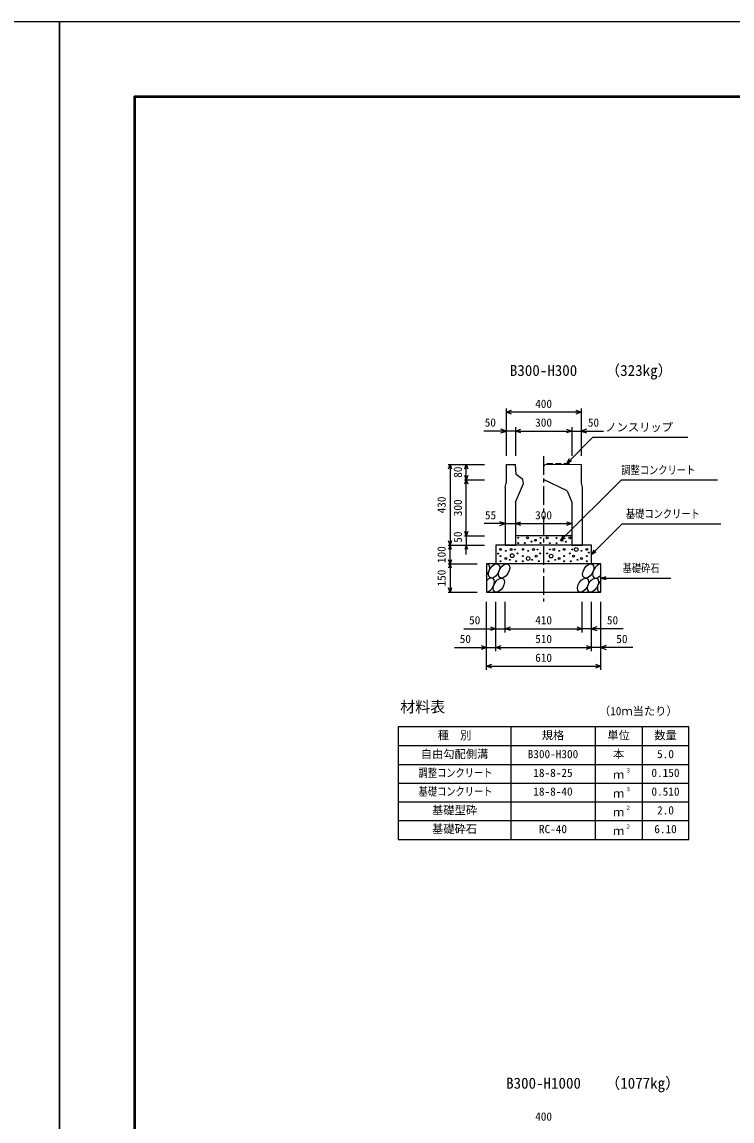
# Model space of a CAD drawing. Units: millimetres, scale not verified. Extents: x -16800 to 16800, y -5940 to 5940.
# Drawn here: x -200 to 3586, y 78 to 5940 of the extents above; entities that cross this region are included whole.
import ezdxf
from ezdxf.enums import TextEntityAlignment as Align

# ---------------------------------------------------------------- set-up
doc = ezdxf.new("R2010")
doc.units = ezdxf.units.MM
doc.header["$LTSCALE"] = 20
doc.linetypes.add('CHAIN1', pattern=[8, 5, -1, 1, -1])
for name, color, linetype, lineweight in [('0-0_DIM', 7, 'Continuous', 25), ('0-1_Defpoints', 5, 'Continuous', 25), ('0-2_HATCH', 6, 'Continuous', 25), ('0-3_HYO', 3, 'Continuous', 25), ('0-4_HYO2', 4, 'Continuous', 25), ('0-5_OUTLINE', 3, 'Continuous', 25), ('0-6_TXT', 7, 'Continuous', 25), ('0-7_WAKU', 3, 'Continuous', 25)]:
    doc.layers.add(name, color=color, linetype=linetype, lineweight=lineweight)
doc.styles.add('ＭＳ ゴシック', font='')
doc.styles.get('ＭＳ ゴシック').set_extended_font_data('MS Gothic')

msp = doc.modelspace()

# ---------------------------------------------------------------- linework, layer by layer
at = {"layer": '0-0_DIM'}
for p, q in [((2381.78, 3878.57), (2381.78, 3626.83)), ((2781.78, 3878.57), (2781.78, 3626.83)), ((2781.78, 3858.57), (2381.78, 3858.57)), ((2381.78, 3758.57), (2262.12, 3758.57)), ((2431.78, 3758.57), (2381.78, 3758.57)), ((2431.78, 3778.57), (2431.78, 3626.83)), ((2431.78, 3758.57), (2731.78, 3758.57)), ((2731.78, 3778.57), (2731.78, 3626.83)), ((2731.78, 3758.57), (2781.78, 3758.57)), ((2781.78, 3758.57), (2901.45, 3758.57)), ((2704.73, 3585.59), (2842.4, 3723.26)), ((3350.84, 3723.26), (2842.4, 3723.26)), ((2072.58, 3579.36), (2265.91, 3579.36)), ((2082.58, 3579.36), (2082.58, 3149.36)), ((2169.25, 3498.86), (2169.25, 3579.36)), ((2704.73, 3585.59), (2719.73, 3611.57)), ((2704.73, 3585.59), (2730.71, 3600.59)), ((2159.25, 3498.86), (2265.91, 3498.86)), ((2169.25, 3199.36), (2169.25, 3498.86)), ((2376.78, 3264.36), (2264.8, 3264.36)), ((2376.78, 3264.36), (2431.78, 3264.36)), ((2431.78, 3264.36), (2731.78, 3264.36)), ((3000.44, 3263.02), (2836.78, 3099.36)), ((3000.44, 3263.02), (3527.51, 3263.02)), ((2159.25, 3199.36), (2265.91, 3199.36)), ((2169.25, 3199.36), (2169.25, 3149.36)), ((2671.78, 3174.36), (2686.78, 3200.34)), ((2671.78, 3174.36), (2697.76, 3189.36)), ((2072.58, 3149.36), (2265.91, 3149.36)), ((2082.58, 3049.36), (2082.58, 3149.36)), ((2169.25, 3099.36), (2169.25, 3149.36)), ((2836.78, 3099.36), (2851.78, 3125.34)), ((2836.78, 3099.36), (2862.76, 3114.36)), ((2072.58, 3049.36), (2226.78, 3049.36)), ((2082.58, 3049.36), (2082.58, 2899.36)), ((2886.78, 2974.36), (2915.76, 2982.13)), ((2886.78, 2974.36), (3260.68, 2974.36)), ((2886.78, 2974.36), (2915.76, 2966.6)), ((2072.58, 2899.36), (2226.78, 2899.36)), ((2276.78, 2484.35), (2276.78, 2846.69)), ((2326.78, 2584.35), (2326.78, 2846.69)), ((2376.78, 2684.35), (2376.78, 2846.69)), ((2786.78, 2684.35), (2786.78, 2846.69)), ((2836.78, 2584.35), (2836.78, 2846.69)), ((2886.78, 2484.35), (2886.78, 2846.69)), ((2156.78, 2704.35), (2376.78, 2704.35)), ((2376.78, 2704.35), (2786.78, 2704.35)), ((3006.78, 2704.35), (2786.78, 2704.35)), ((2106.78, 2604.35), (2326.78, 2604.35)), ((2326.78, 2604.35), (2836.78, 2604.35)), ((3056.78, 2604.35), (2836.78, 2604.35)), ((2276.78, 2504.35), (2886.78, 2504.35))]:
    msp.add_line(p, q, dxfattribs=at)
at = {"layer": '0-0_DIM', "linetype": 'CHAIN1'}
msp.add_line((2581.78, 3624.66), (2581.78, 2849.36), dxfattribs=at)
at = {"layer": '0-0_DIM'}
for points in [[(2410.01, 3848.31), (2381.82, 3858.57), (2410.01, 3868.83)], [(2753.63, 3868.83), (2781.82, 3858.57), (2753.63, 3848.31)], [(2353.59, 3748.31), (2381.78, 3758.57), (2353.59, 3768.83)], [(2459.97, 3748.31), (2431.78, 3758.57), (2459.97, 3768.83)], [(2703.67, 3768.83), (2731.86, 3758.57), (2703.67, 3748.31)], [(2809.9, 3768.83), (2781.71, 3758.57), (2809.9, 3748.31)], [(2074.37, 3556.81), (2082.58, 3579.36), (2090.79, 3556.81)], [(2161.04, 3556.81), (2169.25, 3579.36), (2177.46, 3556.81)], [(2177.46, 3521.42), (2169.25, 3498.86), (2161.04, 3521.42)], [(2161.04, 3476.31), (2169.25, 3498.86), (2177.46, 3476.31)], [(2671.78, 3174.36), (2996.25, 3498.83), (3509.8, 3498.83)], [(2348.59, 3254.1), (2376.78, 3264.36), (2348.59, 3274.62)], [(2459.97, 3254.1), (2431.78, 3264.36), (2459.97, 3274.62)], [(2703.59, 3274.62), (2731.78, 3264.36), (2703.59, 3254.1)], [(2090.79, 3171.92), (2082.58, 3149.36), (2074.37, 3171.92)], [(2177.46, 3221.92), (2169.25, 3199.36), (2161.04, 3221.92)], [(2090.79, 3126.81), (2082.58, 3149.36), (2074.37, 3126.81)], [(2177.46, 3126.81), (2169.25, 3149.36), (2161.04, 3126.81)], [(2090.79, 3071.92), (2082.58, 3049.36), (2074.37, 3071.92)], [(2090.79, 3026.81), (2082.58, 3049.36), (2074.37, 3026.81)], [(2090.79, 2921.92), (2082.58, 2899.36), (2074.37, 2921.92)], [(2298.59, 2714.61), (2326.78, 2704.35), (2298.59, 2694.09)], [(2404.97, 2694.09), (2376.78, 2704.35), (2404.97, 2714.61)], [(2758.59, 2714.61), (2786.78, 2704.35), (2758.59, 2694.09)], [(2864.97, 2714.61), (2836.78, 2704.35), (2864.97, 2694.09)], [(2248.59, 2614.61), (2276.78, 2604.35), (2248.59, 2594.09)], [(2354.97, 2594.09), (2326.78, 2604.35), (2354.97, 2614.61)], [(2808.59, 2614.61), (2836.78, 2604.35), (2808.59, 2594.09)], [(2914.97, 2614.61), (2886.78, 2604.35), (2914.97, 2594.09)], [(2304.97, 2494.09), (2276.78, 2504.35), (2304.97, 2514.61)], [(2858.59, 2514.61), (2886.78, 2504.35), (2858.59, 2494.09)]]:
    msp.add_lwpolyline(points, dxfattribs=at)
at = {"layer": '0-1_Defpoints'}
for points in [[(-16800, -5940), (0, -5940), (0, 5940), (-16800, 5940)], [(0, -5940), (16800, -5940), (16800, 5940), (0, 5940)]]:
    msp.add_lwpolyline(points, close=True, dxfattribs=at)
at = {"layer": '0-2_HATCH'}
for p, q in [((2599.78, 3578.04), (2601.23, 3584.56)), ((2601.23, 3584.56), (2628.23, 3584.83)), ((2628.23, 3584.83), (2629.78, 3578.34)), ((2644.78, 3578.49), (2646.23, 3585.01)), ((2689.78, 3578.94), (2691.28, 3585.46)), ((2691.23, 3585.46), (2718.23, 3585.73)), ((2718.23, 3585.73), (2719.78, 3579.24))]:
    msp.add_line(p, q, dxfattribs=at)
msp.add_lwpolyline([(2646.23, 3585.01), (2673.23, 3585.28), (2674.78, 3578.79)], dxfattribs=at)
for centre, radius in [((2445.75, 3188.67), 2.5), ((2495.66, 3188.67), 5), ((2516.69, 3168.54), 2.5), ((2537.71, 3175.54), 5), ((2565.75, 3188.67), 2.5), ((2600.92, 3188.39), 5), ((2650.82, 3188.39), 2.5), ((2678.86, 3175.26), 5), ((2699.89, 3168.26), 2.5), ((2720.92, 3188.39), 5), ((2339.33, 3104.62), 2.5), ((2351.75, 3127.42), 5), ((2379.79, 3119.54), 2.5), ((2407.82, 3126.54), 5), ((2428.86, 3126.54), 2.5), ((2442.87, 3105.53), 2.5), ((2445.75, 3160.66), 2.5), ((2471.75, 3127.42), 5), ((2481.64, 3160.66), 2.5), ((2499.79, 3119.54), 2.5), ((2527.82, 3126.54), 5), ((2548.86, 3126.54), 2.5), ((2562.87, 3105.53), 2.5), ((2565.75, 3160.66), 2.5), ((2600.69, 3105.53), 2.5), ((2614.71, 3126.54), 2.5), ((2614.94, 3160.38), 2.5), ((2635.74, 3126.54), 5), ((2650.82, 3160.38), 2.5), ((2663.78, 3119.54), 2.5), ((2691.82, 3127.42), 5), ((2720.69, 3105.53), 2.5), ((2734.71, 3126.54), 2.5), ((2755.74, 3126.54), 10), ((2783.78, 3119.54), 2.5), ((2811.82, 3127.42), 5), ((2823.16, 3109.85), 2.5), ((2351.75, 3091.52), 2.5), ((2351.75, 3063.51), 2.5), ((2379.79, 3078.39), 5), ((2400.82, 3071.39), 2.5), ((2414.36, 3093.53), 10), ((2435.86, 3063.51), 2.5), ((2471.75, 3091.52), 2.5), ((2471.75, 3063.51), 2.5), ((2499.79, 3078.39), 10), ((2520.82, 3071.39), 2.5), ((2541.84, 3091.52), 5), ((2555.86, 3063.51), 2.5), ((2607.7, 3063.51), 2.5), ((2621.72, 3091.52), 10), ((2642.75, 3071.39), 2.5), ((2663.78, 3078.39), 5), ((2691.82, 3091.52), 2.5), ((2691.82, 3063.51), 2.5), ((2727.7, 3063.51), 2.5), ((2741.72, 3091.52), 5), ((2762.75, 3071.39), 2.5), ((2783.78, 3078.39), 5), ((2811.82, 3091.52), 2.5), ((2811.82, 3063.51), 2.5)]:
    msp.add_circle(centre, radius, dxfattribs=at)
for centre, start_param, end_param in [((2264.42, 3011.84), 4.385593, 6.6745444), ((2872.92, 3011.84), 0.3357715, 4.4411806), ((2289.74, 2936.85), 3.5111464, 7.548991), ((2898.24, 2936.85), 1.2110787, 3.5658734)]:
    msp.add_ellipse(centre, major_axis=(21.81, 35.31), ratio=0.5792, start_param=start_param, end_param=end_param, dxfattribs=at)
for centre in [(2317.63, 3011.84), (2370.84, 3011.84), (2819.72, 3011.84), (2342.95, 2936.85), (2791.83, 2936.85), (2845.04, 2936.85)]:
    msp.add_ellipse(centre, major_axis=(21.81, 35.31), ratio=0.5792, dxfattribs=at)
at = {"layer": '0-3_HYO'}
for p, q in [((2406.78, 2180.4), (2406.78, 1580.4)), ((2856.78, 2180.4), (2856.78, 1580.4)), ((3106.78, 2180.4), (3106.78, 1580.4)), ((1806.78, 2080.4), (3356.78, 2080.4))]:
    msp.add_line(p, q, dxfattribs=at)
msp.add_lwpolyline([(1806.78, 1580.4), (3356.78, 1580.4), (3356.78, 2180.4), (1806.78, 2180.4)], close=True, dxfattribs=at)
at = {"layer": '0-4_HYO2'}
for p, q in [((1806.78, 1980.4), (3356.78, 1980.4)), ((1806.78, 1880.4), (3356.78, 1880.4)), ((1806.78, 1780.4), (3356.78, 1780.4)), ((1806.78, 1680.4), (3356.78, 1680.4))]:
    msp.add_line(p, q, dxfattribs=at)
at = {"layer": '0-5_OUTLINE'}
for p, q in [((2381.78, 3579.86), (2431.78, 3579.36)), ((2381.78, 3579.86), (2381.78, 3479.86)), ((2586.28, 3574.66), (2587.78, 3577.92)), ((2781.78, 3579.86), (2587.78, 3577.92)), ((2781.78, 3579.86), (2781.78, 3479.86)), ((2581.78, 3574.66), (2586.28, 3574.66)), ((2376.78, 3459.86), (2381.78, 3479.86)), ((2376.78, 3459.86), (2376.78, 3149.36)), ((2706.58, 3439.36), (2581.78, 3499.36)), ((2781.78, 3479.86), (2786.78, 3459.86)), ((2786.78, 3459.86), (2786.78, 3149.36)), ((2706.58, 3439.36), (2731.78, 3379.36)), ((2431.78, 3379.36), (2431.78, 3149.36)), ((2731.78, 3379.36), (2731.78, 3149.36)), ((2731.78, 3199.36), (2431.78, 3199.36)), ((2326.78, 3149.36), (2326.78, 3049.36)), ((2376.78, 3149.36), (2431.78, 3149.36)), ((2731.78, 3149.36), (2786.78, 3149.36))]:
    msp.add_line(p, q, dxfattribs=at)
for points in [[(2431.78, 3379.36), (2473.78, 3479.36), (2470.78, 3499.36), (2434.78, 3526.49), (2431.78, 3579.36)], [(2836.78, 3049.36), (2836.78, 3149.36), (2326.78, 3149.36)]]:
    msp.add_lwpolyline(points, dxfattribs=at)
msp.add_lwpolyline([(2276.78, 2899.36), (2886.78, 2899.36), (2886.78, 3049.36), (2276.78, 3049.36)], close=True, dxfattribs=at)
at = {"layer": '0-7_WAKU', "lineweight": 50}
msp.add_lwpolyline([(400, -5540), (16400, -5540), (16400, 5540), (400, 5540)], close=True, dxfattribs=at)

# ---------------------------------------------------------------- texts
at = {"layer": '0-0_DIM', "style": 'ＭＳ ゴシック'}
for s, p in [('400', (2536.78, 3868.57)), ('50', (2267.6, 3768.57)), ('300', (2536.78, 3768.57)), ('50', (2817.7, 3768.57)), ('ノンスリップ', (2911.3, 3743.43)), ('55', (2268.89, 3274.36)), ('300', (2536.71, 3274.36)), ('50', (2184.34, 2714.35)), ('410', (2536.78, 2714.35)), ('50', (2919.22, 2714.35)), ('50', (2134.34, 2614.35)), ('510', (2536.78, 2614.35)), ('50', (2969.22, 2614.35)), ('610', (2536.78, 2514.35)), ('400', (2536.78, 67.25))]:
    msp.add_text(s, height=43.99, dxfattribs=at).set_placement(p, align=Align.BOTTOM_LEFT)
at = {"layer": '0-0_DIM', "style": 'ＭＳ ゴシック', "width": 0.8}
for s, p in [('調整コンクリート', (2996.25, 3515.25)), ('基礎コンクリート', (3020.44, 3281.75)), ('基礎砕石', (3003.1, 2991.54))]:
    msp.add_text(s, height=43.99, dxfattribs=at).set_placement(p, align=Align.BOTTOM_LEFT)
at = {"layer": '0-0_DIM', "style": 'ＭＳ ゴシック'}
for s, p in [('80', (2159.25, 3509.11)), ('430', (2072.58, 3319.36)), ('300', (2159.25, 3304.11)), ('50', (2159.25, 3162.69)), ('100', (2072.58, 3054.36)), ('150', (2072.58, 2929.36))]:
    msp.add_text(s, height=43.99, rotation=90, dxfattribs=at).set_placement(p, align=Align.BOTTOM_LEFT)
at = {"layer": '0-6_TXT', "style": 'ＭＳ ゴシック'}
for s, height, p in [('B300-H300', 58.65, (2401.78, 4034.66)), ('（323kg）', 58.65, (2910.15, 4034.66)), ('材料表', 58.65, (1816.78, 2240.4)), ('（10ｍ当たり）', 43.99, (2876.78, 2229.4)), ('種\u3000別', 43.99, (2016.78, 2100.4)), ('規格', 43.99, (2571.78, 2100.4)), ('単位', 43.99, (2921.78, 2100.4)), ('数量', 43.99, (3171.78, 2100.4)), ('自由勾配側溝', 43.99, (1926.78, 2000.4)), ('B300-H300', 43.99, (2496.78, 2000.4)), ('本', 43.99, (2951.78, 2000.4)), ('5.0', 43.99, (3186.78, 2000.4)), ('18-8-25', 43.99, (2526.78, 1900.4)), ('ｍ', 43.99, (2951.78, 1890.4)), ('３', 21.99, (3017.32, 1930.77)), ('0.150', 43.99, (3156.78, 1900.4)), ('18-8-40', 43.99, (2526.78, 1800.4)), ('ｍ', 43.99, (2951.78, 1790.4)), ('３', 21.99, (3017.32, 1830.77)), ('0.510', 43.99, (3156.78, 1800.4)), ('基礎型砕', 43.99, (1986.78, 1700.4)), ('２', 21.99, (3017.32, 1730.77)), ('ｍ', 43.99, (2951.78, 1690.4)), ('2.0', 43.99, (3186.78, 1700.4)), ('基礎砕石', 43.99, (1986.78, 1600.4)), ('RC-40', 43.99, (2556.78, 1600.4)), ('２', 21.99, (3017.32, 1630.77)), ('6.10', 43.99, (3171.78, 1600.4)), ('ｍ', 43.99, (2951.78, 1590.4)), ('B300-H1000', 58.65, (2381.78, 233.34)), ('（1077kg）', 58.65, (2910.15, 233.34))]:
    msp.add_text(s, height=height, dxfattribs=at).set_placement(p, align=Align.BOTTOM_LEFT)
at = {"layer": '0-6_TXT', "style": 'ＭＳ ゴシック', "width": 0.8}
for s, p in [('調整コンクリート', (1914.78, 1900.4)), ('基礎コンクリート', (1914.78, 1800.4))]:
    msp.add_text(s, height=43.99, dxfattribs=at).set_placement(p, align=Align.BOTTOM_LEFT)

doc.saveas('drawing.dxf')
